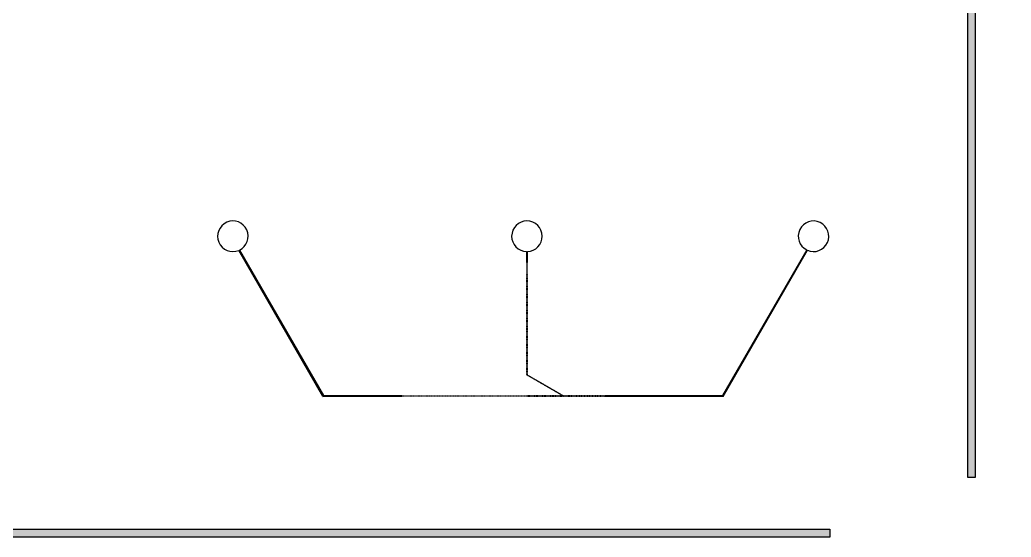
# Model space of a CAD drawing. Header units: inches. Extents: x 734146 to 834146, y 204695 to 304695.
# Drawn here: x 801116 to 813766, y 253277 to 259874 of the extents above; entities that cross this region are included whole.
import ezdxf

# ---------------------------------------------------------------- set-up
doc = ezdxf.new("R2010")
doc.units = ezdxf.units.IN
doc.header["$MEASUREMENT"] = 0

# ---------------------------------------------------------------- blocks, each defined once
blk = doc.blocks.new('*U42')
for p, q in [((-2304, -902), (-3378, 959)), ((-3369, 963), (-2298, -892)), ((295, 945), (298, 658)), ((301, 658), (305, 945)), ((298, 655), (298, 658)), ((301, 655), (298, 655)), ((301, 658), (301, 655)), ((-2304, -902), (-1298, -899)), ((-1298, -896), (-2298, -892)), ((-1298, -896), (-1295, -896)), ((-1295, -899), (-1298, -899)), ((-1295, -896), (-1295, -899)), ((760, -895), (762, -892)), ((760, -895), (764, -894)), ((762, -892), (764, -894)), ((1294, -896), (1294, -899)), ((1297, -896), (1294, -896)), ((1294, -899), (1297, -899)), ((1297, -892), (2797, -892)), ((1297, -892), (1297, -896)), ((1297, -902), (1297, -899)), ((2803, -902), (1297, -902))]:
    blk.add_line(p, q)
for points in [[(3870, 965), (2797, -892)], [(2803, -902), (3879, 961)]]:
    blk.add_lwpolyline(points)
for points in [[(301, 649), (298, 649), (298, 652), (301, 652)], [(301, 643), (298, 643), (298, 646), (301, 646)], [(301, 637), (298, 637), (298, 640), (301, 640)], [(301, 631), (298, 631), (298, 634), (301, 634)], [(301, 625), (298, 625), (298, 628), (301, 628)], [(301, 619), (298, 619), (298, 622), (301, 622)], [(301, 613), (298, 613), (298, 616), (301, 616)], [(301, 607), (298, 607), (298, 610), (301, 610)], [(301, 601), (298, 601), (298, 604), (301, 604)], [(301, 595), (298, 595), (298, 598), (301, 598)], [(301, 589), (298, 589), (298, 592), (301, 592)], [(301, 583), (298, 583), (298, 586), (301, 586)], [(301, 577), (298, 577), (298, 580), (301, 580)], [(301, 571), (298, 571), (298, 574), (301, 574)], [(301, 565), (298, 565), (298, 568), (301, 568)], [(301, 559), (298, 559), (298, 562), (301, 562)], [(301, 553), (298, 553), (298, 556), (301, 556)], [(301, 547), (298, 547), (298, 550), (301, 550)], [(301, 541), (298, 541), (298, 544), (301, 544)], [(301, 535), (298, 535), (298, 538), (301, 538)], [(301, 529), (298, 529), (298, 532), (301, 532)], [(301, 523), (298, 523), (298, 526), (301, 526)], [(301, 517), (298, 517), (298, 520), (301, 520)], [(301, 511), (298, 511), (298, 514), (301, 514)], [(301, 505), (298, 505), (298, 508), (301, 508)], [(301, 499), (298, 499), (298, 502), (301, 502)], [(301, 493), (298, 493), (298, 496), (301, 496)], [(301, 487), (298, 487), (298, 490), (301, 490)], [(301, 481), (298, 481), (298, 484), (301, 484)], [(301, 475), (298, 475), (298, 478), (301, 478)], [(301, 469), (298, 469), (298, 472), (301, 472)], [(301, 463), (298, 463), (298, 466), (301, 466)], [(301, 457), (298, 457), (298, 460), (301, 460)], [(301, 451), (298, 451), (298, 454), (301, 454)], [(301, 445), (298, 445), (298, 448), (301, 448)], [(301, 439), (298, 439), (298, 442), (301, 442)], [(301, 433), (298, 433), (298, 436), (301, 436)], [(301, 427), (298, 427), (298, 430), (301, 430)], [(301, 421), (298, 421), (298, 424), (301, 424)], [(301, 415), (298, 415), (298, 418), (301, 418)], [(301, 409), (298, 409), (298, 412), (301, 412)], [(301, 403), (298, 403), (298, 406), (301, 406)], [(301, 397), (298, 397), (298, 400), (301, 400)], [(301, 391), (298, 391), (298, 394), (301, 394)], [(301, 385), (298, 385), (298, 388), (301, 388)], [(301, 379), (298, 379), (298, 382), (301, 382)], [(301, 373), (298, 373), (298, 376), (301, 376)], [(301, 367), (298, 367), (298, 370), (301, 370)], [(301, 361), (298, 361), (298, 364), (301, 364)], [(301, 355), (298, 355), (298, 358), (301, 358)], [(301, 349), (298, 349), (298, 352), (301, 352)], [(301, 343), (298, 343), (298, 346), (301, 346)], [(301, 337), (298, 337), (298, 340), (301, 340)], [(301, 331), (298, 331), (298, 334), (301, 334)], [(301, 325), (298, 325), (298, 328), (301, 328)], [(301, 319), (298, 319), (298, 322), (301, 322)], [(301, 313), (298, 313), (298, 316), (301, 316)], [(301, 307), (298, 307), (298, 310), (301, 310)], [(301, 301), (298, 301), (298, 304), (301, 304)], [(301, 295), (298, 295), (298, 298), (301, 298)], [(301, 289), (298, 289), (298, 292), (301, 292)], [(301, 283), (298, 283), (298, 286), (301, 286)], [(301, 277), (298, 277), (298, 280), (301, 280)], [(301, 271), (298, 271), (298, 274), (301, 274)], [(301, 265), (298, 265), (298, 268), (301, 268)], [(301, 259), (298, 259), (298, 262), (301, 262)], [(301, 253), (298, 253), (298, 256), (301, 256)], [(301, 247), (298, 247), (298, 250), (301, 250)], [(301, 241), (298, 241), (298, 244), (301, 244)], [(301, 235), (298, 235), (298, 238), (301, 238)], [(301, 229), (298, 229), (298, 232), (301, 232)], [(301, 223), (298, 223), (298, 226), (301, 226)], [(301, 217), (298, 217), (298, 220), (301, 220)], [(301, 211), (298, 211), (298, 214), (301, 214)], [(301, 205), (298, 205), (298, 208), (301, 208)], [(301, 199), (298, 199), (298, 202), (301, 202)], [(301, 193), (298, 193), (298, 196), (301, 196)], [(301, 187), (298, 187), (298, 190), (301, 190)], [(301, 181), (298, 181), (298, 184), (301, 184)], [(301, 175), (298, 175), (298, 178), (301, 178)], [(301, 169), (298, 169), (298, 172), (301, 172)], [(301, 163), (298, 163), (298, 166), (301, 166)], [(301, 157), (298, 157), (298, 160), (301, 160)], [(301, 151), (298, 151), (298, 154), (301, 154)], [(301, 145), (298, 145), (298, 148), (301, 148)], [(301, 139), (298, 139), (298, 142), (301, 142)], [(301, 133), (298, 133), (298, 136), (301, 136)], [(301, 127), (298, 127), (298, 130), (301, 130)], [(301, 121), (298, 121), (298, 124), (301, 124)], [(301, 115), (298, 115), (298, 118), (301, 118)], [(301, 109), (298, 109), (298, 112), (301, 112)], [(301, 103), (298, 103), (298, 106), (301, 106)], [(301, 97), (298, 97), (298, 100), (301, 100)], [(301, 91), (298, 91), (298, 94), (301, 94)], [(301, 85), (298, 85), (298, 88), (301, 88)], [(301, 79), (298, 79), (298, 82), (301, 82)], [(301, 73), (298, 73), (298, 76), (301, 76)], [(301, 67), (298, 67), (298, 70), (301, 70)], [(301, 61), (298, 61), (298, 64), (301, 64)], [(301, 55), (298, 55), (298, 58), (301, 58)], [(301, 49), (298, 49), (298, 52), (301, 52)], [(301, 43), (298, 43), (298, 46), (301, 46)], [(301, 37), (298, 37), (298, 40), (301, 40)], [(301, 31), (298, 31), (298, 34), (301, 34)], [(301, 25), (298, 25), (298, 28), (301, 28)], [(301, 19), (298, 19), (298, 22), (301, 22)], [(301, 13), (298, 13), (298, 16), (301, 16)], [(301, 7), (298, 7), (298, 10), (301, 10)], [(301, 1), (298, 1), (298, 4), (301, 4)], [(301, -5), (298, -5), (298, -2), (301, -2)], [(301, -11), (298, -11), (298, -8), (301, -8)], [(301, -17), (298, -17), (298, -14), (301, -14)], [(301, -23), (298, -23), (298, -20), (301, -20)], [(301, -29), (298, -29), (298, -26), (301, -26)], [(301, -35), (298, -35), (298, -32), (301, -32)], [(301, -41), (298, -41), (298, -38), (301, -38)], [(301, -47), (298, -47), (298, -44), (301, -44)], [(301, -53), (298, -53), (298, -50), (301, -50)], [(301, -59), (298, -59), (298, -56), (301, -56)], [(301, -65), (298, -65), (298, -62), (301, -62)], [(301, -71), (298, -71), (298, -68), (301, -68)], [(301, -77), (298, -77), (298, -74), (301, -74)], [(301, -83), (298, -83), (298, -80), (301, -80)], [(301, -89), (298, -89), (298, -86), (301, -86)], [(301, -95), (298, -95), (298, -92), (301, -92)], [(301, -101), (298, -101), (298, -98), (301, -98)], [(301, -107), (298, -107), (298, -104), (301, -104)], [(301, -113), (298, -113), (298, -110), (301, -110)], [(301, -119), (298, -119), (298, -116), (301, -116)], [(301, -125), (298, -125), (298, -122), (301, -122)], [(301, -131), (298, -131), (298, -128), (301, -128)], [(301, -137), (298, -137), (298, -134), (301, -134)], [(301, -143), (298, -143), (298, -140), (301, -140)], [(301, -149), (298, -149), (298, -146), (301, -146)], [(301, -155), (298, -155), (298, -152), (301, -152)], [(301, -161), (298, -161), (298, -158), (301, -158)], [(301, -167), (298, -167), (298, -164), (301, -164)], [(301, -173), (298, -173), (298, -170), (301, -170)], [(301, -179), (298, -179), (298, -176), (301, -176)], [(301, -185), (298, -185), (298, -182), (301, -182)], [(301, -191), (298, -191), (298, -188), (301, -188)], [(301, -197), (298, -197), (298, -194), (301, -194)], [(301, -203), (298, -203), (298, -200), (301, -200)], [(301, -209), (298, -209), (298, -206), (301, -206)], [(301, -215), (298, -215), (298, -212), (301, -212)], [(301, -221), (298, -221), (298, -218), (301, -218)], [(301, -227), (298, -227), (298, -224), (301, -224)], [(301, -233), (298, -233), (298, -230), (301, -230)], [(301, -239), (298, -239), (298, -236), (301, -236)], [(301, -245), (298, -245), (298, -242), (301, -242)], [(301, -251), (298, -251), (298, -248), (301, -248)], [(301, -257), (298, -257), (298, -254), (301, -254)], [(301, -263), (298, -263), (298, -260), (301, -260)], [(301, -269), (298, -269), (298, -266), (301, -266)], [(301, -275), (298, -275), (298, -272), (301, -272)], [(301, -281), (298, -281), (298, -278), (301, -278)], [(301, -287), (298, -287), (298, -284), (301, -284)], [(301, -293), (298, -293), (298, -290), (301, -290)], [(301, -299), (298, -299), (298, -296), (301, -296)], [(301, -305), (298, -305), (298, -302), (301, -302)], [(301, -311), (298, -311), (298, -308), (301, -308)], [(301, -317), (298, -317), (298, -314), (301, -314)], [(301, -323), (298, -323), (298, -320), (301, -320)], [(301, -329), (298, -329), (298, -326), (301, -326)], [(301, -335), (298, -335), (298, -332), (301, -332)], [(301, -341), (298, -341), (298, -338), (301, -338)], [(301, -347), (298, -347), (298, -344), (301, -344)], [(301, -353), (298, -353), (298, -350), (301, -350)], [(301, -359), (298, -359), (298, -356), (301, -356)], [(301, -365), (298, -365), (298, -362), (301, -362)], [(301, -371), (298, -371), (298, -368), (301, -368)], [(301, -377), (298, -377), (298, -374), (301, -374)], [(301, -383), (298, -383), (298, -380), (301, -380)], [(301, -389), (298, -389), (298, -386), (301, -386)], [(301, -395), (298, -395), (298, -392), (301, -392)], [(301, -401), (298, -401), (298, -398), (301, -398)], [(301, -407), (298, -407), (298, -404), (301, -404)], [(301, -413), (298, -413), (298, -410), (301, -410)], [(301, -419), (298, -419), (298, -416), (301, -416)], [(301, -425), (298, -425), (298, -422), (301, -422)], [(301, -431), (298, -431), (298, -428), (301, -428)], [(301, -437), (298, -437), (298, -434), (301, -434)], [(301, -443), (298, -443), (298, -440), (301, -440)], [(301, -449), (298, -449), (298, -446), (301, -446)], [(301, -455), (298, -455), (298, -452), (301, -452)], [(301, -461), (298, -461), (298, -458), (301, -458)], [(301, -467), (298, -467), (298, -464), (301, -464)], [(301, -473), (298, -473), (298, -470), (301, -470)], [(301, -479), (298, -479), (298, -476), (301, -476)], [(301, -485), (298, -485), (298, -482), (301, -482)], [(301, -491), (298, -491), (298, -488), (301, -488)], [(301, -497), (298, -497), (298, -494), (301, -494)], [(301, -503), (298, -503), (298, -500), (301, -500)], [(301, -509), (298, -509), (298, -506), (301, -506)], [(301, -515), (298, -515), (298, -512), (301, -512)], [(301, -521), (298, -521), (298, -518), (301, -518)], [(301, -527), (298, -527), (298, -524), (301, -524)], [(301, -533), (298, -533), (298, -530), (301, -530)], [(301, -539), (298, -539), (298, -536), (301, -536)], [(301, -545), (298, -545), (298, -542), (301, -542)], [(301, -551), (298, -551), (298, -548), (301, -548)], [(301, -557), (298, -557), (298, -554), (301, -554)], [(301, -563), (298, -563), (298, -560), (301, -560)], [(301, -569), (298, -569), (298, -566), (301, -566)], [(301, -575), (298, -575), (298, -572), (301, -572)], [(301, -581), (298, -581), (298, -578), (301, -578)], [(301, -587), (298, -587), (298, -584), (301, -584)], [(301, -593), (298, -593), (298, -590), (301, -590)], [(301, -599), (298, -599), (298, -596), (301, -596)], [(301, -605), (298, -605), (298, -602), (301, -602)], [(301, -611), (298, -611), (298, -608), (301, -608)], [(301, -617), (298, -617), (298, -614), (301, -614)], [(301, -623), (298, -623), (298, -620), (301, -620)], [(298, -628), (299, -625), (302, -627), (300, -629)], [(303, -631), (304, -628), (307, -630), (305, -632)], [(308, -634), (309, -631), (312, -633), (311, -635)], [(313, -637), (315, -634), (317, -636), (316, -638)], [(318, -640), (320, -637), (322, -639), (321, -641)], [(324, -643), (325, -640), (328, -642), (326, -644)], [(329, -646), (330, -643), (333, -645), (331, -647)], [(334, -649), (335, -646), (338, -648), (337, -650)], [(339, -652), (341, -649), (343, -651), (342, -653)], [(344, -655), (346, -652), (348, -654), (347, -656)], [(350, -658), (351, -655), (354, -657), (352, -659)], [(355, -661), (356, -658), (359, -660), (357, -662)], [(360, -664), (361, -661), (364, -663), (363, -665)], [(365, -667), (367, -664), (369, -666), (368, -668)], [(370, -670), (372, -667), (374, -669), (373, -671)], [(376, -673), (377, -670), (380, -672), (378, -674)], [(381, -676), (382, -673), (385, -675), (383, -677)], [(386, -679), (387, -676), (390, -678), (389, -680)], [(391, -682), (393, -679), (395, -681), (394, -683)], [(396, -685), (398, -682), (400, -684), (399, -686)], [(401, -688), (403, -685), (406, -687), (404, -689)], [(407, -691), (408, -688), (411, -690), (409, -692)], [(412, -694), (413, -691), (416, -693), (414, -695)], [(417, -697), (419, -694), (421, -696), (420, -698)], [(422, -700), (424, -697), (426, -699), (425, -701)], [(427, -703), (429, -700), (432, -702), (430, -704)], [(433, -706), (434, -703), (437, -705), (435, -707)], [(438, -709), (439, -706), (442, -708), (440, -710)], [(443, -712), (445, -709), (447, -711), (446, -713)], [(448, -715), (450, -712), (452, -714), (451, -716)], [(453, -718), (455, -715), (458, -717), (456, -719)], [(459, -721), (460, -718), (463, -720), (461, -722)], [(464, -724), (465, -721), (468, -723), (466, -725)], [(469, -727), (471, -724), (473, -726), (472, -728)], [(474, -730), (476, -727), (478, -729), (477, -731)], [(479, -733), (481, -730), (484, -732), (482, -734)], [(485, -736), (486, -733), (489, -735), (487, -737)], [(490, -739), (491, -736), (494, -738), (492, -740)], [(495, -742), (497, -739), (499, -741), (498, -743)], [(500, -745), (502, -742), (504, -744), (503, -746)], [(505, -748), (507, -745), (510, -747), (508, -749)], [(511, -751), (512, -748), (515, -750), (513, -752)], [(516, -754), (517, -751), (520, -753), (518, -755)], [(521, -757), (523, -754), (525, -756), (524, -758)], [(526, -760), (528, -757), (530, -759), (529, -761)], [(531, -763), (533, -760), (535, -762), (534, -764)], [(537, -766), (538, -763), (541, -765), (539, -767)], [(542, -769), (543, -766), (546, -768), (544, -770)], [(547, -772), (548, -769), (551, -771), (550, -773)], [(552, -775), (554, -772), (556, -774), (555, -776)], [(557, -778), (559, -775), (561, -777), (560, -779)], [(563, -781), (564, -778), (567, -780), (565, -782)], [(568, -784), (569, -781), (572, -783), (570, -785)], [(573, -787), (574, -784), (577, -786), (576, -788)], [(578, -790), (580, -787), (582, -789), (581, -791)], [(583, -793), (585, -790), (587, -792), (586, -794)], [(589, -796), (590, -793), (593, -795), (591, -797)], [(594, -799), (595, -796), (598, -798), (596, -800)], [(599, -802), (600, -799), (603, -801), (602, -803)], [(604, -805), (606, -802), (608, -804), (607, -806)], [(609, -808), (611, -805), (613, -807), (612, -809)], [(615, -811), (616, -808), (619, -810), (617, -812)], [(620, -814), (621, -811), (624, -813), (622, -815)], [(625, -817), (626, -814), (629, -816), (628, -818)], [(630, -820), (632, -817), (634, -819), (633, -821)], [(635, -823), (637, -820), (639, -822), (638, -824)], [(641, -826), (642, -823), (645, -825), (643, -827)], [(646, -829), (647, -826), (650, -828), (648, -830)], [(651, -832), (652, -829), (655, -831), (654, -833)], [(656, -835), (658, -832), (660, -834), (659, -836)], [(661, -838), (663, -835), (665, -837), (664, -839)], [(666, -841), (668, -838), (671, -840), (669, -842)], [(672, -844), (673, -841), (676, -843), (674, -845)], [(677, -847), (678, -844), (681, -846), (679, -848)], [(682, -850), (684, -847), (686, -849), (685, -851)], [(687, -853), (689, -850), (691, -852), (690, -854)], [(692, -856), (694, -853), (697, -855), (695, -857)], [(698, -859), (699, -856), (702, -858), (700, -860)], [(703, -862), (704, -859), (707, -861), (705, -863)], [(708, -865), (710, -862), (712, -864), (711, -866)], [(713, -868), (715, -865), (717, -867), (716, -869)], [(718, -871), (720, -868), (723, -870), (721, -872)], [(724, -874), (725, -871), (728, -873), (726, -875)], [(729, -877), (730, -874), (733, -876), (731, -878)], [(734, -880), (736, -877), (738, -879), (737, -881)], [(739, -883), (741, -880), (743, -882), (742, -884)], [(744, -886), (746, -883), (749, -885), (747, -887)], [(-1289, -896), (-1289, -899), (-1292, -899), (-1292, -896)], [(-1283, -896), (-1283, -899), (-1286, -899), (-1286, -896)], [(-1277, -896), (-1277, -899), (-1280, -899), (-1280, -896)], [(-1271, -896), (-1271, -899), (-1274, -899), (-1274, -896)], [(-1265, -896), (-1265, -899), (-1268, -899), (-1268, -896)], [(-1259, -896), (-1259, -899), (-1262, -899), (-1262, -896)], [(-1253, -896), (-1253, -899), (-1256, -899), (-1256, -896)], [(-1247, -896), (-1247, -899), (-1250, -899), (-1250, -896)], [(-1241, -896), (-1241, -899), (-1244, -899), (-1244, -896)], [(-1235, -896), (-1235, -899), (-1238, -899), (-1238, -896)], [(-1229, -896), (-1229, -899), (-1232, -899), (-1232, -896)], [(-1223, -896), (-1223, -899), (-1226, -899), (-1226, -896)], [(-1217, -896), (-1217, -899), (-1220, -899), (-1220, -896)], [(-1211, -896), (-1211, -899), (-1214, -899), (-1214, -896)], [(-1205, -896), (-1205, -899), (-1208, -899), (-1208, -896)], [(-1199, -896), (-1199, -899), (-1202, -899), (-1202, -896)], [(-1193, -896), (-1193, -899), (-1196, -899), (-1196, -896)], [(-1187, -896), (-1187, -899), (-1190, -899), (-1190, -896)], [(-1181, -896), (-1181, -899), (-1184, -899), (-1184, -896)], [(-1175, -896), (-1175, -899), (-1178, -899), (-1178, -896)], [(-1169, -896), (-1169, -899), (-1172, -899), (-1172, -896)], [(-1163, -896), (-1163, -899), (-1166, -899), (-1166, -896)], [(-1157, -896), (-1157, -899), (-1160, -899), (-1160, -896)], [(-1151, -896), (-1151, -899), (-1154, -899), (-1154, -896)], [(-1145, -896), (-1145, -899), (-1148, -899), (-1148, -896)], [(-1139, -896), (-1139, -899), (-1142, -899), (-1142, -896)], [(-1133, -896), (-1133, -899), (-1136, -899), (-1136, -896)], [(-1127, -896), (-1127, -899), (-1130, -899), (-1130, -896)], [(-1121, -896), (-1121, -899), (-1124, -899), (-1124, -896)], [(-1115, -896), (-1115, -899), (-1118, -899), (-1118, -896)], [(-1109, -896), (-1109, -899), (-1112, -899), (-1112, -896)], [(-1103, -896), (-1103, -899), (-1106, -899), (-1106, -896)], [(-1097, -896), (-1097, -899), (-1100, -899), (-1100, -896)], [(-1091, -896), (-1091, -899), (-1094, -899), (-1094, -896)], [(-1085, -896), (-1085, -899), (-1088, -899), (-1088, -896)], [(-1079, -896), (-1079, -899), (-1082, -899), (-1082, -896)], [(-1073, -896), (-1073, -899), (-1076, -899), (-1076, -896)], [(-1067, -896), (-1067, -899), (-1070, -899), (-1070, -896)], [(-1061, -896), (-1061, -899), (-1064, -899), (-1064, -896)], [(-1055, -896), (-1055, -899), (-1058, -899), (-1058, -896)], [(-1049, -896), (-1049, -899), (-1052, -899), (-1052, -896)], [(-1043, -896), (-1043, -899), (-1046, -899), (-1046, -896)], [(-1037, -896), (-1037, -899), (-1040, -899), (-1040, -896)], [(-1031, -896), (-1031, -899), (-1034, -899), (-1034, -896)], [(-1025, -896), (-1025, -899), (-1028, -899), (-1028, -896)], [(-1019, -896), (-1019, -899), (-1022, -899), (-1022, -896)], [(-1013, -896), (-1013, -899), (-1016, -899), (-1016, -896)], [(-1007, -896), (-1007, -899), (-1010, -899), (-1010, -896)], [(-1001, -896), (-1001, -899), (-1004, -899), (-1004, -896)], [(-995, -896), (-995, -899), (-998, -899), (-998, -896)], [(-989, -896), (-989, -899), (-992, -899), (-992, -896)], [(-983, -896), (-983, -899), (-986, -899), (-986, -896)], [(-977, -896), (-977, -899), (-980, -899), (-980, -896)], [(-971, -896), (-971, -899), (-974, -899), (-974, -896)], [(-965, -896), (-965, -899), (-968, -899), (-968, -896)], [(-959, -896), (-959, -899), (-962, -899), (-962, -896)], [(-953, -896), (-953, -899), (-956, -899), (-956, -896)], [(-947, -896), (-947, -899), (-950, -899), (-950, -896)], [(-941, -896), (-941, -899), (-944, -899), (-944, -896)], [(-935, -896), (-935, -899), (-938, -899), (-938, -896)], [(-929, -896), (-929, -899), (-932, -899), (-932, -896)], [(-923, -896), (-923, -899), (-926, -899), (-926, -896)], [(-917, -896), (-917, -899), (-920, -899), (-920, -896)], [(-911, -896), (-911, -899), (-914, -899), (-914, -896)], [(-905, -896), (-905, -899), (-908, -899), (-908, -896)], [(-899, -896), (-899, -899), (-902, -899), (-902, -896)], [(-893, -896), (-893, -899), (-896, -899), (-896, -896)], [(-887, -896), (-887, -899), (-890, -899), (-890, -896)], [(-881, -896), (-881, -899), (-884, -899), (-884, -896)], [(-875, -896), (-875, -899), (-878, -899), (-878, -896)], [(-869, -896), (-869, -899), (-872, -899), (-872, -896)], [(-863, -896), (-863, -899), (-866, -899), (-866, -896)], [(-857, -896), (-857, -899), (-860, -899), (-860, -896)], [(-851, -896), (-851, -899), (-854, -899), (-854, -896)], [(-845, -896), (-845, -899), (-848, -899), (-848, -896)], [(-839, -896), (-839, -899), (-842, -899), (-842, -896)], [(-833, -896), (-833, -899), (-836, -899), (-836, -896)], [(-827, -896), (-827, -899), (-830, -899), (-830, -896)], [(-821, -896), (-821, -899), (-824, -899), (-824, -896)], [(-815, -896), (-815, -899), (-818, -899), (-818, -896)], [(-809, -896), (-809, -899), (-812, -899), (-812, -896)], [(-803, -896), (-803, -899), (-806, -899), (-806, -896)], [(-797, -896), (-797, -899), (-800, -899), (-800, -896)], [(-791, -896), (-791, -899), (-794, -899), (-794, -896)], [(-785, -896), (-785, -899), (-788, -899), (-788, -896)], [(-779, -896), (-779, -899), (-782, -899), (-782, -896)], [(-773, -896), (-773, -899), (-776, -899), (-776, -896)], [(-767, -896), (-767, -899), (-770, -899), (-770, -896)], [(-761, -896), (-761, -899), (-764, -899), (-764, -896)], [(-755, -896), (-755, -899), (-758, -899), (-758, -896)], [(-749, -896), (-749, -899), (-752, -899), (-752, -896)], [(-743, -896), (-743, -899), (-746, -899), (-746, -896)], [(-737, -896), (-737, -899), (-740, -899), (-740, -896)], [(-731, -896), (-731, -899), (-734, -899), (-734, -896)], [(-725, -896), (-725, -899), (-728, -899), (-728, -896)], [(-719, -896), (-719, -899), (-722, -899), (-722, -896)], [(-713, -896), (-713, -899), (-716, -899), (-716, -896)], [(-707, -896), (-707, -899), (-710, -899), (-710, -896)], [(-701, -896), (-701, -899), (-704, -899), (-704, -896)], [(-695, -896), (-695, -899), (-698, -899), (-698, -896)], [(-689, -896), (-689, -899), (-692, -899), (-692, -896)], [(-683, -896), (-683, -899), (-686, -899), (-686, -896)], [(-677, -896), (-677, -899), (-680, -899), (-680, -896)], [(-671, -896), (-671, -899), (-674, -899), (-674, -896)], [(-665, -896), (-665, -899), (-668, -899), (-668, -896)], [(-659, -896), (-659, -899), (-662, -899), (-662, -896)], [(-653, -896), (-653, -899), (-656, -899), (-656, -896)], [(-647, -896), (-647, -899), (-650, -899), (-650, -896)], [(-641, -896), (-641, -899), (-644, -899), (-644, -896)], [(-635, -896), (-635, -899), (-638, -899), (-638, -896)], [(-629, -896), (-629, -899), (-632, -899), (-632, -896)], [(-623, -896), (-623, -899), (-626, -899), (-626, -896)], [(-617, -896), (-617, -899), (-620, -899), (-620, -896)], [(-611, -896), (-611, -899), (-614, -899), (-614, -896)], [(-605, -896), (-605, -899), (-608, -899), (-608, -896)], [(-599, -896), (-599, -899), (-602, -899), (-602, -896)], [(-593, -896), (-593, -899), (-596, -899), (-596, -896)], [(-587, -896), (-587, -899), (-590, -899), (-590, -896)], [(-581, -896), (-581, -899), (-584, -899), (-584, -896)], [(-575, -896), (-575, -899), (-578, -899), (-578, -896)], [(-569, -896), (-569, -899), (-572, -899), (-572, -896)], [(-563, -896), (-563, -899), (-566, -899), (-566, -896)], [(-557, -896), (-557, -899), (-560, -899), (-560, -896)], [(-551, -896), (-551, -899), (-554, -899), (-554, -896)], [(-545, -896), (-545, -899), (-548, -899), (-548, -896)], [(-539, -896), (-539, -899), (-542, -899), (-542, -896)], [(-533, -896), (-533, -899), (-536, -899), (-536, -896)], [(-527, -896), (-527, -899), (-530, -899), (-530, -896)], [(-521, -896), (-521, -899), (-524, -899), (-524, -896)], [(-515, -896), (-515, -899), (-518, -899), (-518, -896)], [(-509, -896), (-509, -899), (-512, -899), (-512, -896)], [(-503, -896), (-503, -899), (-506, -899), (-506, -896)], [(-497, -896), (-497, -899), (-500, -899), (-500, -896)], [(-491, -896), (-491, -899), (-494, -899), (-494, -896)], [(-485, -896), (-485, -899), (-488, -899), (-488, -896)], [(-479, -896), (-479, -899), (-482, -899), (-482, -896)], [(-473, -896), (-473, -899), (-476, -899), (-476, -896)], [(-467, -896), (-467, -899), (-470, -899), (-470, -896)], [(-461, -896), (-461, -899), (-464, -899), (-464, -896)], [(-455, -896), (-455, -899), (-458, -899), (-458, -896)], [(-449, -896), (-449, -899), (-452, -899), (-452, -896)], [(-443, -896), (-443, -899), (-446, -899), (-446, -896)], [(-437, -896), (-437, -899), (-440, -899), (-440, -896)], [(-431, -896), (-431, -899), (-434, -899), (-434, -896)], [(-425, -896), (-425, -899), (-428, -899), (-428, -896)], [(-419, -896), (-419, -899), (-422, -899), (-422, -896)], [(-413, -896), (-413, -899), (-416, -899), (-416, -896)], [(-407, -896), (-407, -899), (-410, -899), (-410, -896)], [(-401, -896), (-401, -899), (-404, -899), (-404, -896)], [(-395, -896), (-395, -899), (-398, -899), (-398, -896)], [(-389, -896), (-389, -899), (-392, -899), (-392, -896)], [(-383, -896), (-383, -899), (-386, -899), (-386, -896)], [(-377, -896), (-377, -899), (-380, -899), (-380, -896)], [(-371, -896), (-371, -899), (-374, -899), (-374, -896)], [(-365, -896), (-365, -899), (-368, -899), (-368, -896)], [(-359, -896), (-359, -899), (-362, -899), (-362, -896)], [(-353, -896), (-353, -899), (-356, -899), (-356, -896)], [(-347, -896), (-347, -899), (-350, -899), (-350, -896)], [(-341, -896), (-341, -899), (-344, -899), (-344, -896)], [(-335, -896), (-335, -899), (-338, -899), (-338, -896)], [(-329, -896), (-329, -899), (-332, -899), (-332, -896)], [(-323, -896), (-323, -899), (-326, -899), (-326, -896)], [(-317, -896), (-317, -899), (-320, -899), (-320, -896)], [(-311, -896), (-311, -899), (-314, -899), (-314, -896)], [(-305, -896), (-305, -899), (-308, -899), (-308, -896)], [(-299, -896), (-299, -899), (-302, -899), (-302, -896)], [(-293, -896), (-293, -899), (-296, -899), (-296, -896)], [(-287, -896), (-287, -899), (-290, -899), (-290, -896)], [(-281, -896), (-281, -899), (-284, -899), (-284, -896)], [(-275, -896), (-275, -899), (-278, -899), (-278, -896)], [(-269, -896), (-269, -899), (-272, -899), (-272, -896)], [(-263, -896), (-263, -899), (-266, -899), (-266, -896)], [(-257, -896), (-257, -899), (-260, -899), (-260, -896)], [(-251, -896), (-251, -899), (-254, -899), (-254, -896)], [(-245, -896), (-245, -899), (-248, -899), (-248, -896)], [(-239, -896), (-239, -899), (-242, -899), (-242, -896)], [(-233, -896), (-233, -899), (-236, -899), (-236, -896)], [(-227, -896), (-227, -899), (-230, -899), (-230, -896)], [(-221, -896), (-221, -899), (-224, -899), (-224, -896)], [(-215, -896), (-215, -899), (-218, -899), (-218, -896)], [(-209, -896), (-209, -899), (-212, -899), (-212, -896)], [(-203, -896), (-203, -899), (-206, -899), (-206, -896)], [(-197, -896), (-197, -899), (-200, -899), (-200, -896)], [(-191, -896), (-191, -899), (-194, -899), (-194, -896)], [(-185, -896), (-185, -899), (-188, -899), (-188, -896)], [(-179, -896), (-179, -899), (-182, -899), (-182, -896)], [(-173, -896), (-173, -899), (-176, -899), (-176, -896)], [(-167, -896), (-167, -899), (-170, -899), (-170, -896)], [(-161, -896), (-161, -899), (-164, -899), (-164, -896)], [(-155, -896), (-155, -899), (-158, -899), (-158, -896)], [(-149, -896), (-149, -899), (-152, -899), (-152, -896)], [(-143, -896), (-143, -899), (-146, -899), (-146, -896)], [(-137, -896), (-137, -899), (-140, -899), (-140, -896)], [(-131, -896), (-131, -899), (-134, -899), (-134, -896)], [(-125, -896), (-125, -899), (-128, -899), (-128, -896)], [(-119, -896), (-119, -899), (-122, -899), (-122, -896)], [(-113, -896), (-113, -899), (-116, -899), (-116, -896)], [(-107, -896), (-107, -899), (-110, -899), (-110, -896)], [(-101, -896), (-101, -899), (-104, -899), (-104, -896)], [(-95, -896), (-95, -899), (-98, -899), (-98, -896)], [(-89, -896), (-89, -899), (-92, -899), (-92, -896)], [(-83, -896), (-83, -899), (-86, -899), (-86, -896)], [(-77, -896), (-77, -899), (-80, -899), (-80, -896)], [(-71, -896), (-71, -899), (-74, -899), (-74, -896)], [(-65, -896), (-65, -899), (-68, -899), (-68, -896)], [(-59, -896), (-59, -899), (-62, -899), (-62, -896)], [(-53, -896), (-53, -899), (-56, -899), (-56, -896)], [(-47, -896), (-47, -899), (-50, -899), (-50, -896)], [(-41, -896), (-41, -899), (-44, -899), (-44, -896)], [(-35, -896), (-35, -899), (-38, -899), (-38, -896)], [(-29, -896), (-29, -899), (-32, -899), (-32, -896)], [(-23, -896), (-23, -899), (-26, -899), (-26, -896)], [(-17, -896), (-17, -899), (-20, -899), (-20, -896)], [(-11, -896), (-11, -899), (-14, -899), (-14, -896)], [(-5, -896), (-5, -899), (-8, -899), (-8, -896)], [(1, -896), (1, -899), (-2, -899), (-2, -896)], [(7, -896), (7, -899), (4, -899), (4, -896)], [(13, -896), (13, -899), (10, -899), (10, -896)], [(19, -896), (19, -899), (16, -899), (16, -896)], [(25, -896), (25, -899), (22, -899), (22, -896)], [(31, -896), (31, -899), (28, -899), (28, -896)], [(37, -896), (37, -899), (34, -899), (34, -896)], [(43, -896), (43, -899), (40, -899), (40, -896)], [(49, -896), (49, -899), (46, -899), (46, -896)], [(55, -896), (55, -899), (52, -899), (52, -896)], [(61, -896), (61, -899), (58, -899), (58, -896)], [(67, -896), (67, -899), (64, -899), (64, -896)], [(73, -896), (73, -899), (70, -899), (70, -896)], [(79, -896), (79, -899), (76, -899), (76, -896)], [(85, -896), (85, -899), (82, -899), (82, -896)], [(91, -896), (91, -899), (88, -899), (88, -896)], [(97, -896), (97, -899), (94, -899), (94, -896)], [(103, -896), (103, -899), (100, -899), (100, -896)], [(109, -896), (109, -899), (106, -899), (106, -896)], [(115, -896), (115, -899), (112, -899), (112, -896)], [(121, -896), (121, -899), (118, -899), (118, -896)], [(127, -896), (127, -899), (124, -899), (124, -896)], [(133, -896), (133, -899), (130, -899), (130, -896)], [(139, -896), (139, -899), (136, -899), (136, -896)], [(145, -896), (145, -899), (142, -899), (142, -896)], [(151, -896), (151, -899), (148, -899), (148, -896)], [(157, -896), (157, -899), (154, -899), (154, -896)], [(163, -896), (163, -899), (160, -899), (160, -896)], [(169, -896), (169, -899), (166, -899), (166, -896)], [(175, -896), (175, -899), (172, -899), (172, -896)], [(181, -896), (181, -899), (178, -899), (178, -896)], [(187, -896), (187, -899), (184, -899), (184, -896)], [(193, -896), (193, -899), (190, -899), (190, -896)], [(199, -896), (199, -899), (196, -899), (196, -896)], [(205, -896), (205, -899), (202, -899), (202, -896)], [(211, -896), (211, -899), (208, -899), (208, -896)], [(217, -896), (217, -899), (214, -899), (214, -896)], [(223, -896), (223, -899), (220, -899), (220, -896)], [(229, -896), (229, -899), (226, -899), (226, -896)], [(235, -896), (235, -899), (232, -899), (232, -896)], [(241, -896), (241, -899), (238, -899), (238, -896)], [(247, -896), (247, -899), (244, -899), (244, -896)], [(253, -896), (253, -899), (250, -899), (250, -896)], [(259, -896), (259, -899), (256, -899), (256, -896)], [(265, -896), (265, -899), (262, -899), (262, -896)], [(271, -896), (271, -899), (268, -899), (268, -896)], [(277, -896), (277, -899), (274, -899), (274, -896)], [(283, -896), (283, -899), (280, -899), (280, -896)], [(289, -896), (289, -899), (286, -899), (286, -896)], [(295, -896), (295, -899), (292, -899), (292, -896)], [(301, -896), (301, -899), (298, -899), (298, -896)], [(304, -896), (304, -899), (307, -899), (307, -896)], [(310, -896), (310, -899), (313, -899), (313, -896)], [(316, -896), (316, -899), (319, -899), (319, -896)], [(322, -896), (322, -899), (325, -899), (325, -896)], [(328, -896), (328, -899), (331, -899), (331, -896)], [(334, -896), (334, -899), (337, -899), (337, -896)], [(340, -896), (340, -899), (343, -899), (343, -896)], [(346, -896), (346, -899), (349, -899), (349, -896)], [(352, -896), (352, -899), (355, -899), (355, -896)], [(358, -896), (358, -899), (361, -899), (361, -896)], [(364, -896), (364, -899), (367, -899), (367, -896)], [(370, -896), (370, -899), (373, -899), (373, -896)], [(376, -896), (376, -899), (379, -899), (379, -896)], [(382, -896), (382, -899), (385, -899), (385, -896)], [(388, -896), (388, -899), (391, -899), (391, -896)], [(394, -896), (394, -899), (397, -899), (397, -896)], [(400, -896), (400, -899), (403, -899), (403, -896)], [(406, -896), (406, -899), (409, -899), (409, -896)], [(412, -896), (412, -899), (415, -899), (415, -896)], [(418, -896), (418, -899), (421, -899), (421, -896)], [(424, -896), (424, -899), (427, -899), (427, -896)], [(430, -896), (430, -899), (433, -899), (433, -896)], [(436, -896), (436, -899), (439, -899), (439, -896)], [(442, -896), (442, -899), (445, -899), (445, -896)], [(448, -896), (448, -899), (451, -899), (451, -896)], [(454, -896), (454, -899), (457, -899), (457, -896)], [(460, -896), (460, -899), (463, -899), (463, -896)], [(466, -896), (466, -899), (469, -899), (469, -896)], [(472, -896), (472, -899), (475, -899), (475, -896)], [(478, -896), (478, -899), (481, -899), (481, -896)], [(484, -896), (484, -899), (487, -899), (487, -896)], [(490, -896), (490, -899), (493, -899), (493, -896)], [(496, -896), (496, -899), (499, -899), (499, -896)], [(502, -896), (502, -899), (505, -899), (505, -896)], [(508, -896), (508, -899), (511, -899), (511, -896)], [(514, -896), (514, -899), (517, -899), (517, -896)], [(520, -896), (520, -899), (523, -899), (523, -896)], [(526, -896), (526, -899), (529, -899), (529, -896)], [(532, -896), (532, -899), (535, -899), (535, -896)], [(538, -896), (538, -899), (541, -899), (541, -896)], [(544, -896), (544, -899), (547, -899), (547, -896)], [(550, -896), (550, -899), (553, -899), (553, -896)], [(556, -896), (556, -899), (559, -899), (559, -896)], [(562, -896), (562, -899), (565, -899), (565, -896)], [(568, -896), (568, -899), (571, -899), (571, -896)], [(574, -896), (574, -899), (577, -899), (577, -896)], [(580, -896), (580, -899), (583, -899), (583, -896)], [(586, -896), (586, -899), (589, -899), (589, -896)], [(592, -896), (592, -899), (595, -899), (595, -896)], [(598, -896), (598, -899), (601, -899), (601, -896)], [(604, -896), (604, -899), (607, -899), (607, -896)], [(610, -896), (610, -899), (613, -899), (613, -896)], [(616, -896), (616, -899), (619, -899), (619, -896)], [(622, -896), (622, -899), (625, -899), (625, -896)], [(628, -896), (628, -899), (631, -899), (631, -896)], [(634, -896), (634, -899), (637, -899), (637, -896)], [(640, -896), (640, -899), (643, -899), (643, -896)], [(646, -896), (646, -899), (649, -899), (649, -896)], [(652, -896), (652, -899), (655, -899), (655, -896)], [(658, -896), (658, -899), (661, -899), (661, -896)], [(664, -896), (664, -899), (667, -899), (667, -896)], [(670, -896), (670, -899), (673, -899), (673, -896)], [(676, -896), (676, -899), (679, -899), (679, -896)], [(682, -896), (682, -899), (685, -899), (685, -896)], [(688, -896), (688, -899), (691, -899), (691, -896)], [(694, -896), (694, -899), (697, -899), (697, -896)], [(700, -896), (700, -899), (703, -899), (703, -896)], [(706, -896), (706, -899), (709, -899), (709, -896)], [(712, -896), (712, -899), (715, -899), (715, -896)], [(718, -896), (718, -899), (721, -899), (721, -896)], [(724, -896), (724, -899), (727, -899), (727, -896)], [(730, -896), (730, -899), (733, -899), (733, -896)], [(736, -896), (736, -899), (739, -899), (739, -896)], [(742, -896), (742, -899), (745, -899), (745, -896)], [(748, -896), (748, -899), (751, -899), (751, -896)], [(750, -889), (751, -886), (754, -888), (752, -890)], [(754, -896), (754, -899), (757, -899), (757, -896)], [(755, -892), (756, -889), (759, -891), (757, -893)], [(760, -896), (760, -899), (763, -899), (763, -896)], [(765, -898), (767, -895), (769, -897), (768, -899)], [(772, -896), (772, -899), (775, -899), (775, -896)], [(778, -896), (778, -899), (781, -899), (781, -896)], [(784, -896), (784, -899), (787, -899), (787, -896)], [(790, -896), (790, -899), (793, -899), (793, -896)], [(796, -896), (796, -899), (799, -899), (799, -896)], [(802, -896), (802, -899), (805, -899), (805, -896)], [(808, -896), (808, -899), (811, -899), (811, -896)], [(814, -896), (814, -899), (817, -899), (817, -896)], [(820, -896), (820, -899), (823, -899), (823, -896)], [(826, -896), (826, -899), (829, -899), (829, -896)], [(832, -896), (832, -899), (835, -899), (835, -896)], [(838, -896), (838, -899), (841, -899), (841, -896)], [(844, -896), (844, -899), (847, -899), (847, -896)], [(850, -896), (850, -899), (853, -899), (853, -896)], [(856, -896), (856, -899), (859, -899), (859, -896)], [(862, -896), (862, -899), (865, -899), (865, -896)], [(868, -896), (868, -899), (871, -899), (871, -896)], [(874, -896), (874, -899), (877, -899), (877, -896)], [(880, -896), (880, -899), (883, -899), (883, -896)], [(886, -896), (886, -899), (889, -899), (889, -896)], [(892, -896), (892, -899), (895, -899), (895, -896)], [(898, -896), (898, -899), (901, -899), (901, -896)], [(904, -896), (904, -899), (907, -899), (907, -896)], [(910, -896), (910, -899), (913, -899), (913, -896)], [(916, -896), (916, -899), (919, -899), (919, -896)], [(922, -896), (922, -899), (925, -899), (925, -896)], [(928, -896), (928, -899), (931, -899), (931, -896)], [(934, -896), (934, -899), (937, -899), (937, -896)], [(940, -896), (940, -899), (943, -899), (943, -896)], [(946, -896), (946, -899), (949, -899), (949, -896)], [(952, -896), (952, -899), (955, -899), (955, -896)], [(958, -896), (958, -899), (961, -899), (961, -896)], [(964, -896), (964, -899), (967, -899), (967, -896)], [(970, -896), (970, -899), (973, -899), (973, -896)], [(976, -896), (976, -899), (979, -899), (979, -896)], [(982, -896), (982, -899), (985, -899), (985, -896)], [(988, -896), (988, -899), (991, -899), (991, -896)], [(994, -896), (994, -899), (997, -899), (997, -896)], [(1000, -896), (1000, -899), (1003, -899), (1003, -896)], [(1006, -896), (1006, -899), (1009, -899), (1009, -896)], [(1012, -896), (1012, -899), (1015, -899), (1015, -896)], [(1018, -896), (1018, -899), (1021, -899), (1021, -896)], [(1024, -896), (1024, -899), (1027, -899), (1027, -896)], [(1030, -896), (1030, -899), (1033, -899), (1033, -896)], [(1036, -896), (1036, -899), (1039, -899), (1039, -896)], [(1042, -896), (1042, -899), (1045, -899), (1045, -896)], [(1048, -896), (1048, -899), (1051, -899), (1051, -896)], [(1054, -896), (1054, -899), (1057, -899), (1057, -896)], [(1060, -896), (1060, -899), (1063, -899), (1063, -896)], [(1066, -896), (1066, -899), (1069, -899), (1069, -896)], [(1072, -896), (1072, -899), (1075, -899), (1075, -896)], [(1078, -896), (1078, -899), (1081, -899), (1081, -896)], [(1084, -896), (1084, -899), (1087, -899), (1087, -896)], [(1090, -896), (1090, -899), (1093, -899), (1093, -896)], [(1096, -896), (1096, -899), (1099, -899), (1099, -896)], [(1102, -896), (1102, -899), (1105, -899), (1105, -896)], [(1108, -896), (1108, -899), (1111, -899), (1111, -896)], [(1114, -896), (1114, -899), (1117, -899), (1117, -896)], [(1120, -896), (1120, -899), (1123, -899), (1123, -896)], [(1126, -896), (1126, -899), (1129, -899), (1129, -896)], [(1132, -896), (1132, -899), (1135, -899), (1135, -896)], [(1138, -896), (1138, -899), (1141, -899), (1141, -896)], [(1144, -896), (1144, -899), (1147, -899), (1147, -896)], [(1150, -896), (1150, -899), (1153, -899), (1153, -896)], [(1156, -896), (1156, -899), (1159, -899), (1159, -896)], [(1162, -896), (1162, -899), (1165, -899), (1165, -896)], [(1168, -896), (1168, -899), (1171, -899), (1171, -896)], [(1174, -896), (1174, -899), (1177, -899), (1177, -896)], [(1180, -896), (1180, -899), (1183, -899), (1183, -896)], [(1186, -896), (1186, -899), (1189, -899), (1189, -896)], [(1192, -896), (1192, -899), (1195, -899), (1195, -896)], [(1198, -896), (1198, -899), (1201, -899), (1201, -896)], [(1204, -896), (1204, -899), (1207, -899), (1207, -896)], [(1210, -896), (1210, -899), (1213, -899), (1213, -896)], [(1216, -896), (1216, -899), (1219, -899), (1219, -896)], [(1222, -896), (1222, -899), (1225, -899), (1225, -896)], [(1228, -896), (1228, -899), (1231, -899), (1231, -896)], [(1234, -896), (1234, -899), (1237, -899), (1237, -896)], [(1240, -896), (1240, -899), (1243, -899), (1243, -896)], [(1246, -896), (1246, -899), (1249, -899), (1249, -896)], [(1252, -896), (1252, -899), (1255, -899), (1255, -896)], [(1258, -896), (1258, -899), (1261, -899), (1261, -896)], [(1264, -896), (1264, -899), (1267, -899), (1267, -896)], [(1270, -896), (1270, -899), (1273, -899), (1273, -896)], [(1276, -896), (1276, -899), (1279, -899), (1279, -896)], [(1282, -896), (1282, -899), (1285, -899), (1285, -896)], [(1288, -896), (1288, -899), (1291, -899), (1291, -896)]]:
    blk.add_lwpolyline(points, close=True)
for centre, start, end in [((-3452, 1140), 295.2109, 292.2483), ((300, 1140), 271.4693, 268.5307), ((3957, 1140), 246.2579, 243.309)]:
    blk.add_arc(centre, 195, start, end)
blk = doc.blocks.new('*U40')
at = {"color": 0, "linetype": 'ByBlock', "lineweight": -2, "transparency": 16777216}
blk.add_blockref('*U42', (48000, 0), dxfattribs=at)

msp = doc.modelspace()

# ---------------------------------------------------------------- hatches: boundary and pattern name
h = msp.add_hatch(color=256)
h.dxf.hatch_style = 1
h.paths.add_polyline_path([(756452, 253378), (811452, 253378), (811452, 253278), (756452, 253278)])
h.paths.add_polyline_path([(754537, 265040), (754437, 265040), (754437, 254040), (754537, 254040)])
h = msp.add_hatch(color=256)
h.dxf.hatch_style = 1
h.paths.add_polyline_path([(813309, 265040), (813209, 265040), (813209, 254040), (813309, 254040)])

# ---------------------------------------------------------------- linework, layer by layer
for points in [[(813309, 265040), (813209, 265040), (813209, 254040), (813309, 254040)], [(756452, 253378), (811452, 253378), (811452, 253278), (756452, 253278)]]:
    msp.add_lwpolyline(points, close=True)
msp.add_circle((784146, 254695), 50000)

# ---------------------------------------------------------------- block references
msp.add_blockref('*U40', (759287, 255974))

doc.saveas('drawing.dxf')
